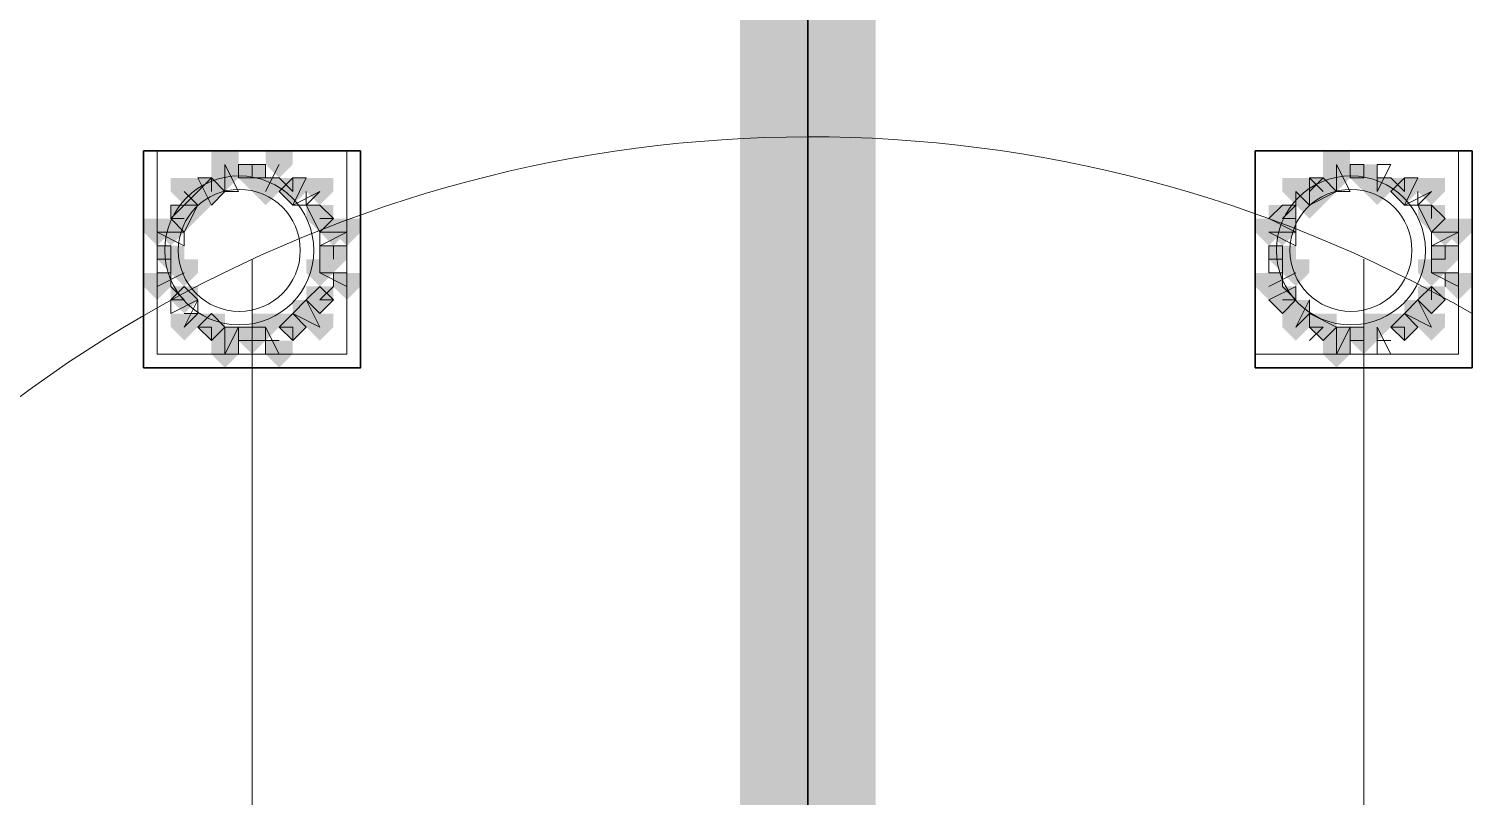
# Model space of a CAD drawing. Header units: millimetres. Extents: x 2315 to 4619, y 1334 to 1897.
# Drawn here: x 3958.53 to 3965.03, y 1544.71 to 1548.17 of the extents above; entities that cross this region are included whole.
import ezdxf

# ---------------------------------------------------------------- set-up
doc = ezdxf.new("R2010")
doc.units = ezdxf.units.MM
for name, color, linetype, true_color in [('PDF_10', 7, 'Continuous', 0x00b85c), ('PDF_AXIS', 7, 'Continuous', 0x00b85c), ('PDF_柱构件', 7, 'Continuous', 0x00b85c), ('PDF_转运站初步方案', 7, 'Continuous', 0x00b85c)]:
    doc.layers.add(name, color=color, linetype=linetype, true_color=true_color)
doc.layers.add('PDF_中心线层', color=1, linetype='Continuous')
doc.layers.add('PDF_粗实线层', color=7, linetype='Continuous')

msp = doc.modelspace()

# ---------------------------------------------------------------- hatches: boundary and pattern name
at = {"layer": 'PDF_10', "transparency": 33554559}
for points in [[(3959.5323, 1547.5601), (3959.4712, 1547.5601), (3959.4712, 1547.499), (3959.5323, 1547.4379), (3959.5933, 1547.499), (3959.5933, 1547.5601)], [(3959.5323, 1547.5601), (3959.4712, 1547.5601), (3959.4712, 1547.499), (3959.5323, 1547.4379), (3959.5933, 1547.499), (3959.5933, 1547.5601)], [(3964.5409, 1547.5601), (3964.4798, 1547.5601), (3964.4798, 1547.499), (3964.5409, 1547.4379), (3964.602, 1547.499), (3964.602, 1547.5601)], [(3964.5409, 1547.5601), (3964.4798, 1547.5601), (3964.4798, 1547.499), (3964.5409, 1547.4379), (3964.602, 1547.499), (3964.602, 1547.5601)], [(3959.349, 1547.499), (3959.2879, 1547.499), (3959.2879, 1547.4379), (3959.349, 1547.3768), (3959.4101, 1547.4379), (3959.4101, 1547.499)], [(3959.349, 1547.499), (3959.2879, 1547.499), (3959.2879, 1547.4379), (3959.349, 1547.3768), (3959.4101, 1547.4379), (3959.4101, 1547.499)], [(3959.7155, 1547.499), (3959.6544, 1547.499), (3959.6544, 1547.4379), (3959.7155, 1547.3768), (3959.7766, 1547.4379), (3959.7766, 1547.499)], [(3959.7155, 1547.499), (3959.6544, 1547.499), (3959.6544, 1547.4379), (3959.7155, 1547.3768), (3959.7766, 1547.4379), (3959.7766, 1547.499)], [(3964.3577, 1547.499), (3964.2966, 1547.499), (3964.2966, 1547.4379), (3964.3577, 1547.3768), (3964.4187, 1547.4379), (3964.4187, 1547.499)], [(3964.3577, 1547.499), (3964.2966, 1547.499), (3964.2966, 1547.4379), (3964.3577, 1547.3768), (3964.4187, 1547.4379), (3964.4187, 1547.499)], [(3964.7242, 1547.499), (3964.6631, 1547.499), (3964.6631, 1547.4379), (3964.7242, 1547.3768), (3964.7852, 1547.4379), (3964.7852, 1547.499)], [(3964.7242, 1547.499), (3964.6631, 1547.499), (3964.6631, 1547.4379), (3964.7242, 1547.3768), (3964.7852, 1547.4379), (3964.7852, 1547.499)], [(3959.2269, 1547.3768), (3959.1658, 1547.3768), (3959.1658, 1547.3157), (3959.2269, 1547.2547), (3959.2879, 1547.3157), (3959.2879, 1547.3768)], [(3959.2269, 1547.3768), (3959.1658, 1547.3768), (3959.1658, 1547.3157), (3959.2269, 1547.2547), (3959.2879, 1547.3157), (3959.2879, 1547.3768)], [(3959.8377, 1547.3768), (3959.7766, 1547.3768), (3959.7766, 1547.3157), (3959.8377, 1547.2547), (3959.8987, 1547.3157), (3959.8987, 1547.3768)], [(3959.8377, 1547.3768), (3959.7766, 1547.3768), (3959.7766, 1547.3157), (3959.8377, 1547.2547), (3959.8987, 1547.3157), (3959.8987, 1547.3768)], [(3964.1744, 1547.3768), (3964.1133, 1547.3768), (3964.1133, 1547.3157), (3964.1744, 1547.2547), (3964.2355, 1547.3157), (3964.2355, 1547.3768)], [(3964.1744, 1547.3768), (3964.1133, 1547.3768), (3964.1133, 1547.3157), (3964.1744, 1547.2547), (3964.2355, 1547.3157), (3964.2355, 1547.3768)], [(3964.8463, 1547.3768), (3964.7852, 1547.3768), (3964.7852, 1547.3157), (3964.8463, 1547.2547), (3964.9074, 1547.3157), (3964.9074, 1547.3768)], [(3964.8463, 1547.3768), (3964.7852, 1547.3768), (3964.7852, 1547.3157), (3964.8463, 1547.2547), (3964.9074, 1547.3157), (3964.9074, 1547.3768)], [(3964.8463, 1547.3768), (3964.7852, 1547.3768), (3964.7852, 1547.3157), (3964.8463, 1547.2547), (3964.9074, 1547.3157), (3964.9074, 1547.3768)], [(3959.1658, 1547.1936), (3959.1047, 1547.1936), (3959.1047, 1547.1325), (3959.1658, 1547.0714), (3959.2269, 1547.1325), (3959.2269, 1547.1936)], [(3959.1658, 1547.1936), (3959.1047, 1547.1936), (3959.1047, 1547.1325), (3959.1658, 1547.0714), (3959.2269, 1547.1325), (3959.2269, 1547.1936)], [(3959.8987, 1547.1936), (3959.8377, 1547.1936), (3959.8377, 1547.1325), (3959.8987, 1547.0714), (3959.9598, 1547.1325), (3959.9598, 1547.1936)], [(3959.8987, 1547.1936), (3959.8377, 1547.1936), (3959.8377, 1547.1325), (3959.8987, 1547.0714), (3959.9598, 1547.1325), (3959.9598, 1547.1936)], [(3959.8987, 1547.1936), (3959.8377, 1547.1936), (3959.8377, 1547.1325), (3959.8987, 1547.0714), (3959.9598, 1547.1325), (3959.9598, 1547.1936)], [(3964.1744, 1547.1936), (3964.1133, 1547.1936), (3964.1133, 1547.1325), (3964.1744, 1547.0714), (3964.2355, 1547.1325), (3964.2355, 1547.1936)], [(3964.1744, 1547.1936), (3964.1133, 1547.1936), (3964.1133, 1547.1325), (3964.1744, 1547.0714), (3964.2355, 1547.1325), (3964.2355, 1547.1936)], [(3964.9074, 1547.1936), (3964.8463, 1547.1936), (3964.8463, 1547.1325), (3964.9074, 1547.0714), (3964.9685, 1547.1325), (3964.9685, 1547.1936)], [(3964.9074, 1547.1936), (3964.8463, 1547.1936), (3964.8463, 1547.1325), (3964.9074, 1547.0714), (3964.9685, 1547.1325), (3964.9685, 1547.1936)], [(3959.2269, 1547.0103), (3959.1658, 1547.0103), (3959.1658, 1546.9493), (3959.2269, 1546.8882), (3959.2879, 1546.9493), (3959.2879, 1547.0103)], [(3959.2269, 1547.0103), (3959.1658, 1547.0103), (3959.1658, 1546.9493), (3959.2269, 1546.8882), (3959.2879, 1546.9493), (3959.2879, 1547.0103)], [(3959.8377, 1547.0103), (3959.7766, 1547.0103), (3959.7766, 1546.9493), (3959.8377, 1546.8882), (3959.8987, 1546.9493), (3959.8987, 1547.0103)], [(3959.8377, 1547.0103), (3959.7766, 1547.0103), (3959.7766, 1546.9493), (3959.8377, 1546.8882), (3959.8987, 1546.9493), (3959.8987, 1547.0103)], [(3964.1744, 1547.0103), (3964.1133, 1547.0103), (3964.1133, 1546.9493), (3964.1744, 1546.8882), (3964.2355, 1546.9493), (3964.2355, 1547.0103)], [(3964.1744, 1547.0103), (3964.1133, 1547.0103), (3964.1133, 1546.9493), (3964.1744, 1546.8882), (3964.2355, 1546.9493), (3964.2355, 1547.0103)], [(3964.8463, 1547.0103), (3964.7852, 1547.0103), (3964.7852, 1546.9493), (3964.8463, 1546.8882), (3964.9074, 1546.9493), (3964.9074, 1547.0103)], [(3964.8463, 1547.0103), (3964.7852, 1547.0103), (3964.7852, 1546.9493), (3964.8463, 1546.8882), (3964.9074, 1546.9493), (3964.9074, 1547.0103)], [(3964.8463, 1547.0103), (3964.7852, 1547.0103), (3964.7852, 1546.9493), (3964.8463, 1546.8882), (3964.9074, 1546.9493), (3964.9074, 1547.0103)], [(3959.349, 1546.8882), (3959.2879, 1546.8882), (3959.2879, 1546.8271), (3959.349, 1546.766), (3959.4101, 1546.8271), (3959.4101, 1546.8882)], [(3959.349, 1546.8882), (3959.2879, 1546.8882), (3959.2879, 1546.8271), (3959.349, 1546.766), (3959.4101, 1546.8271), (3959.4101, 1546.8882)], [(3959.7155, 1546.8882), (3959.6544, 1546.8882), (3959.6544, 1546.8271), (3959.7155, 1546.766), (3959.7766, 1546.8271), (3959.7766, 1546.8882)], [(3959.7155, 1546.8882), (3959.6544, 1546.8882), (3959.6544, 1546.8271), (3959.7155, 1546.766), (3959.7766, 1546.8271), (3959.7766, 1546.8882)], [(3964.3577, 1546.8882), (3964.2966, 1546.8882), (3964.2966, 1546.8271), (3964.3577, 1546.766), (3964.4187, 1546.8271), (3964.4187, 1546.8882)], [(3964.3577, 1546.8882), (3964.2966, 1546.8882), (3964.2966, 1546.8271), (3964.3577, 1546.766), (3964.4187, 1546.8271), (3964.4187, 1546.8882)], [(3964.7242, 1546.8882), (3964.6631, 1546.8882), (3964.6631, 1546.8271), (3964.7242, 1546.766), (3964.7852, 1546.8271), (3964.7852, 1546.8882)], [(3964.7242, 1546.8882), (3964.6631, 1546.8882), (3964.6631, 1546.8271), (3964.7242, 1546.766), (3964.7852, 1546.8271), (3964.7852, 1546.8882)], [(3959.5323, 1546.8271), (3959.4712, 1546.8271), (3959.4712, 1546.766), (3959.5323, 1546.7049), (3959.5933, 1546.766), (3959.5933, 1546.8271)], [(3959.5323, 1546.8271), (3959.4712, 1546.8271), (3959.4712, 1546.766), (3959.5323, 1546.7049), (3959.5933, 1546.766), (3959.5933, 1546.8271)], [(3959.5323, 1546.8271), (3959.4712, 1546.8271), (3959.4712, 1546.766), (3959.5323, 1546.7049), (3959.5933, 1546.766), (3959.5933, 1546.8271)], [(3964.5409, 1546.8271), (3964.4798, 1546.8271), (3964.4798, 1546.766), (3964.5409, 1546.7049), (3964.602, 1546.766), (3964.602, 1546.8271)], [(3964.5409, 1546.8271), (3964.4798, 1546.8271), (3964.4798, 1546.766), (3964.5409, 1546.7049), (3964.602, 1546.766), (3964.602, 1546.8271)], [(3964.5409, 1546.8271), (3964.4798, 1546.8271), (3964.4798, 1546.766), (3964.5409, 1546.7049), (3964.602, 1546.766), (3964.602, 1546.8271)]]:
    msp.add_hatch(color=6, dxfattribs=at).paths.add_polyline_path(points)
at = {"layer": 'PDF_柱构件', "transparency": 33554559}
for points in [[(3959.4101, 1547.6211), (3959.349, 1547.6211), (3959.349, 1547.5601), (3959.4101, 1547.499), (3959.4712, 1547.5601), (3959.4712, 1547.6211)], [(3959.6544, 1547.6211), (3959.5933, 1547.6211), (3959.5933, 1547.5601), (3959.6544, 1547.499), (3959.7155, 1547.5601), (3959.7155, 1547.6211)], [(3964.4187, 1547.6211), (3964.3577, 1547.6211), (3964.3577, 1547.5601), (3964.4187, 1547.499), (3964.4798, 1547.5601), (3964.4798, 1547.6211)], [(3959.4101, 1547.5601), (3959.349, 1547.5601), (3959.349, 1547.499), (3959.4101, 1547.4379), (3959.4712, 1547.499), (3959.4712, 1547.5601)], [(3964.4187, 1547.5601), (3964.3577, 1547.5601), (3964.3577, 1547.499), (3964.4187, 1547.4379), (3964.4798, 1547.499), (3964.4798, 1547.5601)], [(3959.2269, 1547.499), (3959.1658, 1547.499), (3959.1658, 1547.4379), (3959.2269, 1547.3768), (3959.2879, 1547.4379), (3959.2879, 1547.499)], [(3959.5933, 1547.499), (3959.5323, 1547.499), (3959.5323, 1547.4379), (3959.5933, 1547.3768), (3959.6544, 1547.4379), (3959.6544, 1547.499)], [(3959.8377, 1547.499), (3959.7766, 1547.499), (3959.7766, 1547.4379), (3959.8377, 1547.3768), (3959.8987, 1547.4379), (3959.8987, 1547.499)], [(3964.2355, 1547.499), (3964.1744, 1547.499), (3964.1744, 1547.4379), (3964.2355, 1547.3768), (3964.2966, 1547.4379), (3964.2966, 1547.499)], [(3964.602, 1547.499), (3964.5409, 1547.499), (3964.5409, 1547.4379), (3964.602, 1547.3768), (3964.6631, 1547.4379), (3964.6631, 1547.499)], [(3964.8463, 1547.499), (3964.7852, 1547.499), (3964.7852, 1547.4379), (3964.8463, 1547.3768), (3964.9074, 1547.4379), (3964.9074, 1547.499)], [(3959.2879, 1547.4379), (3959.2269, 1547.4379), (3959.2269, 1547.3768), (3959.2879, 1547.3157), (3959.349, 1547.3768), (3959.349, 1547.4379)], [(3964.2966, 1547.4379), (3964.2355, 1547.4379), (3964.2355, 1547.3768), (3964.2966, 1547.3157), (3964.3577, 1547.3768), (3964.3577, 1547.4379)], [(3959.1047, 1547.3157), (3959.0436, 1547.3157), (3959.0436, 1547.2547), (3959.1047, 1547.1936), (3959.1658, 1547.2547), (3959.1658, 1547.3157)], [(3959.1658, 1547.3157), (3959.1047, 1547.3157), (3959.1047, 1547.2547), (3959.1658, 1547.1936), (3959.2269, 1547.2547), (3959.2269, 1547.3157)], [(3959.8987, 1547.3157), (3959.8377, 1547.3157), (3959.8377, 1547.2547), (3959.8987, 1547.1936), (3959.9598, 1547.2547), (3959.9598, 1547.3157)], [(3959.9598, 1547.3157), (3959.8987, 1547.3157), (3959.8987, 1547.2547), (3959.9598, 1547.1936), (3960.0209, 1547.2547), (3960.0209, 1547.3157)], [(3964.1133, 1547.3157), (3964.0523, 1547.3157), (3964.0523, 1547.2547), (3964.1133, 1547.1936), (3964.1744, 1547.2547), (3964.1744, 1547.3157)], [(3964.1744, 1547.3157), (3964.1133, 1547.3157), (3964.1133, 1547.2547), (3964.1744, 1547.1936), (3964.2355, 1547.2547), (3964.2355, 1547.3157)], [(3964.9074, 1547.3157), (3964.8463, 1547.3157), (3964.8463, 1547.2547), (3964.9074, 1547.1936), (3964.9685, 1547.2547), (3964.9685, 1547.3157)], [(3964.9685, 1547.3157), (3964.9074, 1547.3157), (3964.9074, 1547.2547), (3964.9685, 1547.1936), (3965.0296, 1547.2547), (3965.0296, 1547.3157)], [(3959.2269, 1547.1325), (3959.1658, 1547.1325), (3959.1658, 1547.0714), (3959.2269, 1547.0103), (3959.2879, 1547.0714), (3959.2879, 1547.1325)], [(3959.8377, 1547.1325), (3959.7766, 1547.1325), (3959.7766, 1547.0714), (3959.8377, 1547.0103), (3959.8987, 1547.0714), (3959.8987, 1547.1325)], [(3964.2355, 1547.1325), (3964.1744, 1547.1325), (3964.1744, 1547.0714), (3964.2355, 1547.0103), (3964.2966, 1547.0714), (3964.2966, 1547.1325)], [(3964.8463, 1547.1325), (3964.7852, 1547.1325), (3964.7852, 1547.0714), (3964.8463, 1547.0103), (3964.9074, 1547.0714), (3964.9074, 1547.1325)], [(3959.1047, 1547.0714), (3959.0436, 1547.0714), (3959.0436, 1547.0103), (3959.1047, 1546.9493), (3959.1658, 1547.0103), (3959.1658, 1547.0714)], [(3959.9598, 1547.0714), (3959.8987, 1547.0714), (3959.8987, 1547.0103), (3959.9598, 1546.9493), (3960.0209, 1547.0103), (3960.0209, 1547.0714)], [(3964.1133, 1547.0714), (3964.0523, 1547.0714), (3964.0523, 1547.0103), (3964.1133, 1546.9493), (3964.1744, 1547.0103), (3964.1744, 1547.0714)], [(3964.9685, 1547.0714), (3964.9074, 1547.0714), (3964.9074, 1547.0103), (3964.9685, 1546.9493), (3965.0296, 1547.0103), (3965.0296, 1547.0714)], [(3959.7766, 1546.9493), (3959.7155, 1546.9493), (3959.7155, 1546.8882), (3959.7766, 1546.8271), (3959.8377, 1546.8882), (3959.8377, 1546.9493)], [(3964.2355, 1546.9493), (3964.1744, 1546.9493), (3964.1744, 1546.8882), (3964.2355, 1546.8271), (3964.2966, 1546.8882), (3964.2966, 1546.9493)], [(3964.7852, 1546.9493), (3964.7242, 1546.9493), (3964.7242, 1546.8882), (3964.7852, 1546.8271), (3964.8463, 1546.8882), (3964.8463, 1546.9493)], [(3959.2269, 1546.8882), (3959.1658, 1546.8882), (3959.1658, 1546.8271), (3959.2269, 1546.766), (3959.2879, 1546.8271), (3959.2879, 1546.8882)], [(3959.5933, 1546.8882), (3959.5323, 1546.8882), (3959.5323, 1546.8271), (3959.5933, 1546.766), (3959.6544, 1546.8271), (3959.6544, 1546.8882)], [(3959.8377, 1546.8882), (3959.7766, 1546.8882), (3959.7766, 1546.8271), (3959.8377, 1546.766), (3959.8987, 1546.8271), (3959.8987, 1546.8882)], [(3964.2355, 1546.8882), (3964.1744, 1546.8882), (3964.1744, 1546.8271), (3964.2355, 1546.766), (3964.2966, 1546.8271), (3964.2966, 1546.8882)], [(3964.602, 1546.8882), (3964.5409, 1546.8882), (3964.5409, 1546.8271), (3964.602, 1546.766), (3964.6631, 1546.8271), (3964.6631, 1546.8882)], [(3964.8463, 1546.8882), (3964.7852, 1546.8882), (3964.7852, 1546.8271), (3964.8463, 1546.766), (3964.9074, 1546.8271), (3964.9074, 1546.8882)], [(3959.4101, 1546.8271), (3959.349, 1546.8271), (3959.349, 1546.766), (3959.4101, 1546.7049), (3959.4712, 1546.766), (3959.4712, 1546.8271)], [(3964.4187, 1546.8271), (3964.3577, 1546.8271), (3964.3577, 1546.766), (3964.4187, 1546.7049), (3964.4798, 1546.766), (3964.4798, 1546.8271)], [(3959.4101, 1546.766), (3959.349, 1546.766), (3959.349, 1546.7049), (3959.4101, 1546.6439), (3959.4712, 1546.7049), (3959.4712, 1546.766)], [(3959.6544, 1546.766), (3959.5933, 1546.766), (3959.5933, 1546.7049), (3959.6544, 1546.6439), (3959.7155, 1546.7049), (3959.7155, 1546.766)], [(3964.4187, 1546.766), (3964.3577, 1546.766), (3964.3577, 1546.7049), (3964.4187, 1546.6439), (3964.4798, 1546.7049), (3964.4798, 1546.766)]]:
    msp.add_hatch(color=6, dxfattribs=at).paths.add_polyline_path(points)
at = {"layer": 'PDF_粗实线层', "transparency": 33554559}
msp.add_hatch(color=256, dxfattribs=at).paths.add_polyline_path([(3962.342, 1554.7066), (3961.7312, 1554.7066), (3961.7312, 1541.6963), (3962.342, 1541.6963)])
at = {"layer": 'PDF_转运站初步方案', "transparency": 33554559}
for points in [[(3959.5323, 1547.5601), (3959.4712, 1547.5601), (3959.4712, 1547.499), (3959.5323, 1547.4379), (3959.5933, 1547.499), (3959.5933, 1547.5601)], [(3959.5323, 1547.5601), (3959.4712, 1547.5601), (3959.4712, 1547.499), (3959.5323, 1547.4379), (3959.5933, 1547.499), (3959.5933, 1547.5601)], [(3964.5409, 1547.5601), (3964.4798, 1547.5601), (3964.4798, 1547.499), (3964.5409, 1547.4379), (3964.602, 1547.499), (3964.602, 1547.5601)], [(3964.5409, 1547.5601), (3964.4798, 1547.5601), (3964.4798, 1547.499), (3964.5409, 1547.4379), (3964.602, 1547.499), (3964.602, 1547.5601)], [(3959.349, 1547.499), (3959.2879, 1547.499), (3959.2879, 1547.4379), (3959.349, 1547.3768), (3959.4101, 1547.4379), (3959.4101, 1547.499)], [(3959.349, 1547.499), (3959.2879, 1547.499), (3959.2879, 1547.4379), (3959.349, 1547.3768), (3959.4101, 1547.4379), (3959.4101, 1547.499)], [(3959.7155, 1547.499), (3959.6544, 1547.499), (3959.6544, 1547.4379), (3959.7155, 1547.3768), (3959.7766, 1547.4379), (3959.7766, 1547.499)], [(3959.7155, 1547.499), (3959.6544, 1547.499), (3959.6544, 1547.4379), (3959.7155, 1547.3768), (3959.7766, 1547.4379), (3959.7766, 1547.499)], [(3964.3577, 1547.499), (3964.2966, 1547.499), (3964.2966, 1547.4379), (3964.3577, 1547.3768), (3964.4187, 1547.4379), (3964.4187, 1547.499)], [(3964.3577, 1547.499), (3964.2966, 1547.499), (3964.2966, 1547.4379), (3964.3577, 1547.3768), (3964.4187, 1547.4379), (3964.4187, 1547.499)], [(3964.7242, 1547.499), (3964.6631, 1547.499), (3964.6631, 1547.4379), (3964.7242, 1547.3768), (3964.7852, 1547.4379), (3964.7852, 1547.499)], [(3964.7242, 1547.499), (3964.6631, 1547.499), (3964.6631, 1547.4379), (3964.7242, 1547.3768), (3964.7852, 1547.4379), (3964.7852, 1547.499)], [(3959.2269, 1547.3768), (3959.1658, 1547.3768), (3959.1658, 1547.3157), (3959.2269, 1547.2547), (3959.2879, 1547.3157), (3959.2879, 1547.3768)], [(3959.2269, 1547.3768), (3959.1658, 1547.3768), (3959.1658, 1547.3157), (3959.2269, 1547.2547), (3959.2879, 1547.3157), (3959.2879, 1547.3768)], [(3959.8377, 1547.3768), (3959.7766, 1547.3768), (3959.7766, 1547.3157), (3959.8377, 1547.2547), (3959.8987, 1547.3157), (3959.8987, 1547.3768)], [(3959.8377, 1547.3768), (3959.7766, 1547.3768), (3959.7766, 1547.3157), (3959.8377, 1547.2547), (3959.8987, 1547.3157), (3959.8987, 1547.3768)], [(3964.1744, 1547.3768), (3964.1133, 1547.3768), (3964.1133, 1547.3157), (3964.1744, 1547.2547), (3964.2355, 1547.3157), (3964.2355, 1547.3768)], [(3964.1744, 1547.3768), (3964.1133, 1547.3768), (3964.1133, 1547.3157), (3964.1744, 1547.2547), (3964.2355, 1547.3157), (3964.2355, 1547.3768)], [(3964.8463, 1547.3768), (3964.7852, 1547.3768), (3964.7852, 1547.3157), (3964.8463, 1547.2547), (3964.9074, 1547.3157), (3964.9074, 1547.3768)], [(3964.8463, 1547.3768), (3964.7852, 1547.3768), (3964.7852, 1547.3157), (3964.8463, 1547.2547), (3964.9074, 1547.3157), (3964.9074, 1547.3768)], [(3959.1658, 1547.1936), (3959.1047, 1547.1936), (3959.1047, 1547.1325), (3959.1658, 1547.0714), (3959.2269, 1547.1325), (3959.2269, 1547.1936)], [(3959.1658, 1547.1936), (3959.1047, 1547.1936), (3959.1047, 1547.1325), (3959.1658, 1547.0714), (3959.2269, 1547.1325), (3959.2269, 1547.1936)], [(3959.8987, 1547.1936), (3959.8377, 1547.1936), (3959.8377, 1547.1325), (3959.8987, 1547.0714), (3959.9598, 1547.1325), (3959.9598, 1547.1936)], [(3959.8987, 1547.1936), (3959.8377, 1547.1936), (3959.8377, 1547.1325), (3959.8987, 1547.0714), (3959.9598, 1547.1325), (3959.9598, 1547.1936)], [(3964.1744, 1547.1936), (3964.1133, 1547.1936), (3964.1133, 1547.1325), (3964.1744, 1547.0714), (3964.2355, 1547.1325), (3964.2355, 1547.1936)], [(3964.1744, 1547.1936), (3964.1133, 1547.1936), (3964.1133, 1547.1325), (3964.1744, 1547.0714), (3964.2355, 1547.1325), (3964.2355, 1547.1936)], [(3964.9074, 1547.1936), (3964.8463, 1547.1936), (3964.8463, 1547.1325), (3964.9074, 1547.0714), (3964.9685, 1547.1325), (3964.9685, 1547.1936)], [(3964.9074, 1547.1936), (3964.8463, 1547.1936), (3964.8463, 1547.1325), (3964.9074, 1547.0714), (3964.9685, 1547.1325), (3964.9685, 1547.1936)], [(3959.2269, 1547.0103), (3959.1658, 1547.0103), (3959.1658, 1546.9493), (3959.2269, 1546.8882), (3959.2879, 1546.9493), (3959.2879, 1547.0103)], [(3959.2269, 1547.0103), (3959.1658, 1547.0103), (3959.1658, 1546.9493), (3959.2269, 1546.8882), (3959.2879, 1546.9493), (3959.2879, 1547.0103)], [(3959.8377, 1547.0103), (3959.7766, 1547.0103), (3959.7766, 1546.9493), (3959.8377, 1546.8882), (3959.8987, 1546.9493), (3959.8987, 1547.0103)], [(3959.8377, 1547.0103), (3959.7766, 1547.0103), (3959.7766, 1546.9493), (3959.8377, 1546.8882), (3959.8987, 1546.9493), (3959.8987, 1547.0103)], [(3964.1744, 1547.0103), (3964.1133, 1547.0103), (3964.1133, 1546.9493), (3964.1744, 1546.8882), (3964.2355, 1546.9493), (3964.2355, 1547.0103)], [(3964.1744, 1547.0103), (3964.1133, 1547.0103), (3964.1133, 1546.9493), (3964.1744, 1546.8882), (3964.2355, 1546.9493), (3964.2355, 1547.0103)], [(3964.8463, 1547.0103), (3964.7852, 1547.0103), (3964.7852, 1546.9493), (3964.8463, 1546.8882), (3964.9074, 1546.9493), (3964.9074, 1547.0103)], [(3964.8463, 1547.0103), (3964.7852, 1547.0103), (3964.7852, 1546.9493), (3964.8463, 1546.8882), (3964.9074, 1546.9493), (3964.9074, 1547.0103)], [(3959.349, 1546.8882), (3959.2879, 1546.8882), (3959.2879, 1546.8271), (3959.349, 1546.766), (3959.4101, 1546.8271), (3959.4101, 1546.8882)], [(3959.349, 1546.8882), (3959.2879, 1546.8882), (3959.2879, 1546.8271), (3959.349, 1546.766), (3959.4101, 1546.8271), (3959.4101, 1546.8882)], [(3959.7155, 1546.8882), (3959.6544, 1546.8882), (3959.6544, 1546.8271), (3959.7155, 1546.766), (3959.7766, 1546.8271), (3959.7766, 1546.8882)], [(3959.7155, 1546.8882), (3959.6544, 1546.8882), (3959.6544, 1546.8271), (3959.7155, 1546.766), (3959.7766, 1546.8271), (3959.7766, 1546.8882)], [(3964.3577, 1546.8882), (3964.2966, 1546.8882), (3964.2966, 1546.8271), (3964.3577, 1546.766), (3964.4187, 1546.8271), (3964.4187, 1546.8882)], [(3964.3577, 1546.8882), (3964.2966, 1546.8882), (3964.2966, 1546.8271), (3964.3577, 1546.766), (3964.4187, 1546.8271), (3964.4187, 1546.8882)], [(3964.7242, 1546.8882), (3964.6631, 1546.8882), (3964.6631, 1546.8271), (3964.7242, 1546.766), (3964.7852, 1546.8271), (3964.7852, 1546.8882)], [(3964.7242, 1546.8882), (3964.6631, 1546.8882), (3964.6631, 1546.8271), (3964.7242, 1546.766), (3964.7852, 1546.8271), (3964.7852, 1546.8882)], [(3959.5323, 1546.8271), (3959.4712, 1546.8271), (3959.4712, 1546.766), (3959.5323, 1546.7049), (3959.5933, 1546.766), (3959.5933, 1546.8271)], [(3959.5323, 1546.8271), (3959.4712, 1546.8271), (3959.4712, 1546.766), (3959.5323, 1546.7049), (3959.5933, 1546.766), (3959.5933, 1546.8271)], [(3964.5409, 1546.8271), (3964.4798, 1546.8271), (3964.4798, 1546.766), (3964.5409, 1546.7049), (3964.602, 1546.766), (3964.602, 1546.8271)], [(3964.5409, 1546.8271), (3964.4798, 1546.8271), (3964.4798, 1546.766), (3964.5409, 1546.7049), (3964.602, 1546.766), (3964.602, 1546.8271)]]:
    msp.add_hatch(color=6, dxfattribs=at).paths.add_polyline_path(points)

# ---------------------------------------------------------------- linework, layer by layer
at = {"layer": 'PDF_10', "color": 6, "lineweight": 18}
for points in [[(3959.5323, 1547.499), (3959.5323, 1547.5601)], [(3964.4798, 1547.499), (3964.5409, 1547.499), (3964.5409, 1547.5601)], [(3959.349, 1547.4379), (3959.349, 1547.499), (3959.2879, 1547.4379)], [(3959.5933, 1547.499), (3959.4712, 1547.499)], [(3959.7155, 1547.499), (3959.7155, 1547.4379), (3959.6544, 1547.499)], [(3964.2966, 1547.4379), (3964.3577, 1547.499)], [(3964.3577, 1547.4379), (3964.2966, 1547.499)], [(3964.6631, 1547.499), (3964.7242, 1547.4379), (3964.7242, 1547.499)], [(3959.2269, 1547.3768), (3959.1658, 1547.3157), (3959.2269, 1547.3157)], [(3959.8377, 1547.3157), (3959.8987, 1547.3157), (3959.8377, 1547.3768)], [(3964.2355, 1547.3157), (3964.1744, 1547.3157), (3964.2355, 1547.3768)], [(3964.8463, 1547.3768), (3964.8463, 1547.3157)], [(3959.1658, 1547.1936), (3959.1658, 1547.1325), (3959.1047, 1547.1325)], [(3959.8987, 1547.1325), (3959.8987, 1547.1936)], [(3964.1133, 1547.1325), (3964.1744, 1547.1325), (3964.1744, 1547.1936)], [(3964.9074, 1547.1936), (3964.9074, 1547.1325), (3964.8463, 1547.1325)], [(3959.1658, 1547.0103), (3959.2269, 1546.9493), (3959.1658, 1546.9493)], [(3959.8987, 1546.9493), (3959.8377, 1546.9493), (3959.8987, 1547.0103)], [(3964.1744, 1546.9493), (3964.2355, 1546.9493), (3964.1744, 1547.0103)], [(3964.8463, 1547.0103), (3964.8463, 1546.9493)], [(3959.2879, 1546.8271), (3959.349, 1546.8271), (3959.349, 1546.766)], [(3959.6544, 1546.8271), (3959.7155, 1546.8271), (3959.7155, 1546.766)], [(3964.2966, 1546.766), (3964.3577, 1546.8271), (3964.2966, 1546.8271)], [(3964.7242, 1546.766), (3964.7242, 1546.8271), (3964.6631, 1546.8271)], [(3959.4712, 1546.766), (3959.5933, 1546.766)], [(3964.5409, 1546.766), (3964.4798, 1546.766)]]:
    msp.add_lwpolyline(points, dxfattribs=at)
at = {"layer": 'PDF_AXIS', "color": 6, "lineweight": 18}
for points in [[(3959.9598, 1547.6211), (3959.9598, 1546.7049), (3959.1047, 1546.7049), (3959.1047, 1547.6211)], [(3964.0523, 1547.6211), (3964.0523, 1546.7049), (3964.9685, 1546.7049), (3964.9685, 1547.6211)]]:
    msp.add_lwpolyline(points, close=True, dxfattribs=at)
at = {"layer": 'PDF_中心线层', "color": 6, "lineweight": 18}
msp.add_lwpolyline([(3962.0366, 1535.7103), (3962.0366, 1547.6822)], close=True, dxfattribs=at)
for points in [[(3959.5323, 1547.1325), (3959.5323, 1536.2601)], [(3964.5409, 1547.1325), (3964.5409, 1536.2601)]]:
    msp.add_lwpolyline(points, dxfattribs=at)
msp.add_arc((3962.0445, 1541.6905), 5.9938, 60.13055, 179.94514, dxfattribs=at)
at = {"layer": 'PDF_柱构件', "color": 6, "lineweight": 18}
for points in [[(3959.4101, 1547.5601), (3959.4712, 1547.4379), (3959.4101, 1547.4379)], [(3959.5933, 1547.499), (3959.4712, 1547.499), (3959.4712, 1547.5601), (3959.5933, 1547.5601)], [(3959.6544, 1547.5601), (3959.5933, 1547.4379)], [(3964.4187, 1547.5601), (3964.4187, 1547.4379), (3964.4798, 1547.4379)], [(3964.4798, 1547.499), (3964.5409, 1547.499), (3964.5409, 1547.5601), (3964.4798, 1547.5601)], [(3964.602, 1547.5601), (3964.602, 1547.4379), (3964.6631, 1547.5601)], [(3959.4101, 1547.4379), (3959.349, 1547.3768), (3959.2879, 1547.499), (3959.349, 1547.499)], [(3959.7155, 1547.3768), (3959.6544, 1547.4379), (3959.7155, 1547.499), (3959.7766, 1547.499)], [(3964.2966, 1547.3768), (3964.4187, 1547.4379), (3964.3577, 1547.499), (3964.2966, 1547.499)], [(3964.6631, 1547.4379), (3964.7242, 1547.3768), (3964.7852, 1547.499), (3964.7242, 1547.499)], [(3959.2269, 1547.4379), (3959.2879, 1547.3768)], [(3959.8377, 1547.4379), (3959.7766, 1547.3768), (3959.7155, 1547.3768)], [(3964.2355, 1547.4379), (3964.2966, 1547.3768)], [(3964.8463, 1547.4379), (3964.7242, 1547.3768), (3964.7852, 1547.3768)], [(3959.2879, 1547.3768), (3959.2269, 1547.2547), (3959.1658, 1547.3157), (3959.1658, 1547.3768)], [(3959.8377, 1547.2547), (3959.7766, 1547.3768), (3959.8377, 1547.3768), (3959.8987, 1547.3157)], [(3964.2355, 1547.2547), (3964.2355, 1547.3768), (3964.1744, 1547.3768), (3964.1133, 1547.3157)], [(3964.7852, 1547.3768), (3964.8463, 1547.2547), (3964.9074, 1547.3157), (3964.8463, 1547.3768)], [(3959.1047, 1547.2547), (3959.2269, 1547.2547), (3959.2269, 1547.1936)], [(3959.9598, 1547.2547), (3959.8377, 1547.1936), (3959.8377, 1547.2547)], [(3964.1133, 1547.2547), (3964.2355, 1547.1936), (3964.2355, 1547.2547)], [(3964.9685, 1547.2547), (3964.8463, 1547.2547), (3964.8463, 1547.1936)], [(3959.1658, 1547.1936), (3959.1658, 1547.0714), (3959.1047, 1547.0714), (3959.1047, 1547.1936)], [(3959.8377, 1547.0714), (3959.8377, 1547.1936), (3959.9598, 1547.1936), (3959.9598, 1547.0714)], [(3964.1744, 1547.0714), (3964.1744, 1547.1936), (3964.1133, 1547.1936), (3964.1133, 1547.0714)], [(3964.8463, 1547.1936), (3964.8463, 1547.0714), (3964.9685, 1547.0714), (3964.9685, 1547.1936)], [(3959.1047, 1547.0103), (3959.2269, 1547.0714)], [(3959.9598, 1547.0103), (3959.8377, 1547.0714)], [(3964.1133, 1547.0103), (3964.2355, 1547.0714)], [(3964.9685, 1547.0103), (3964.8463, 1547.0714)], [(3959.2269, 1547.0103), (3959.2879, 1546.9493), (3959.1658, 1546.8882), (3959.1658, 1546.9493)], [(3959.7766, 1546.9493), (3959.8377, 1547.0103), (3959.8987, 1546.9493), (3959.8377, 1546.8882)], [(3964.2355, 1546.9493), (3964.2355, 1547.0103), (3964.1133, 1546.9493), (3964.1744, 1546.8882)], [(3964.8463, 1547.0103), (3964.7852, 1546.9493), (3964.8463, 1546.8882), (3964.9074, 1546.9493)], [(3959.2269, 1546.8271), (3959.2879, 1546.9493), (3959.2879, 1546.8882)], [(3959.8377, 1546.8271), (3959.7155, 1546.8882), (3959.7766, 1546.9493)], [(3964.2355, 1546.8271), (3964.2966, 1546.8882), (3964.2966, 1546.9493)], [(3964.8463, 1546.8271), (3964.7852, 1546.9493), (3964.7242, 1546.8882)], [(3959.349, 1546.8882), (3959.4101, 1546.8271), (3959.349, 1546.766), (3959.2879, 1546.8271)], [(3959.6544, 1546.8271), (3959.7155, 1546.8882), (3959.7766, 1546.8271), (3959.7155, 1546.766)], [(3964.4187, 1546.8271), (3964.2966, 1546.8882), (3964.2966, 1546.8271), (3964.3577, 1546.766)], [(3964.7242, 1546.8882), (3964.6631, 1546.8271), (3964.7242, 1546.766), (3964.7852, 1546.8271)], [(3959.4101, 1546.7049), (3959.4101, 1546.8271), (3959.4712, 1546.8271)], [(3959.4712, 1546.8271), (3959.5933, 1546.8271), (3959.5933, 1546.7049), (3959.4712, 1546.7049)], [(3959.6544, 1546.7049), (3959.5933, 1546.8271)], [(3964.4187, 1546.7049), (3964.4798, 1546.8271), (3964.4187, 1546.8271)], [(3964.5409, 1546.8271), (3964.4798, 1546.8271), (3964.4798, 1546.7049), (3964.5409, 1546.7049)], [(3964.6631, 1546.7049), (3964.602, 1546.8271), (3964.602, 1546.7049)]]:
    msp.add_lwpolyline(points, close=True, dxfattribs=at)
for points in [[(3959.6544, 1547.499), (3959.5933, 1547.499)], [(3964.602, 1547.499), (3964.6631, 1547.499)], [(3959.2879, 1547.4379), (3959.2269, 1547.3768)], [(3959.7766, 1547.3768), (3959.7766, 1547.4379)], [(3964.2355, 1547.3768), (3964.2355, 1547.4379)], [(3964.7852, 1547.4379), (3964.7852, 1547.3768)], [(3959.1658, 1547.0714), (3959.1658, 1547.0103)], [(3959.8987, 1547.0103), (3959.8987, 1547.0714)], [(3964.1744, 1547.0103), (3964.1744, 1547.0714)], [(3964.9074, 1547.0714), (3964.9074, 1547.0103)], [(3959.2269, 1546.8882), (3959.2879, 1546.8882)], [(3959.5933, 1546.766), (3959.6544, 1546.766)], [(3964.6631, 1546.766), (3964.602, 1546.766)]]:
    msp.add_lwpolyline(points, dxfattribs=at)
at = {"layer": 'PDF_粗实线层', "lineweight": 35}
msp.add_lwpolyline([(3962.0366, 1541.6963), (3962.0366, 1554.7066)], dxfattribs=at)
at = {"layer": 'PDF_粗实线层', "color": 6, "lineweight": 35}
for points in [[(3960.0209, 1547.6211), (3960.0209, 1546.6439), (3959.0436, 1546.6439), (3959.0436, 1547.6211)], [(3964.0523, 1547.6211), (3964.0523, 1546.6439), (3965.0296, 1546.6439), (3965.0296, 1547.6211)]]:
    msp.add_lwpolyline(points, close=True, dxfattribs=at)
at = {"layer": 'PDF_转运站初步方案', "color": 6, "lineweight": 18}
for centre, radius in [((3959.4747, 1547.1726), 0.3359), ((3964.4836, 1547.1726), 0.3359), ((3959.4747, 1547.1726), 0.2749), ((3964.4836, 1547.1726), 0.2749)]:
    msp.add_circle(centre, radius, dxfattribs=at)

doc.saveas('drawing.dxf')
